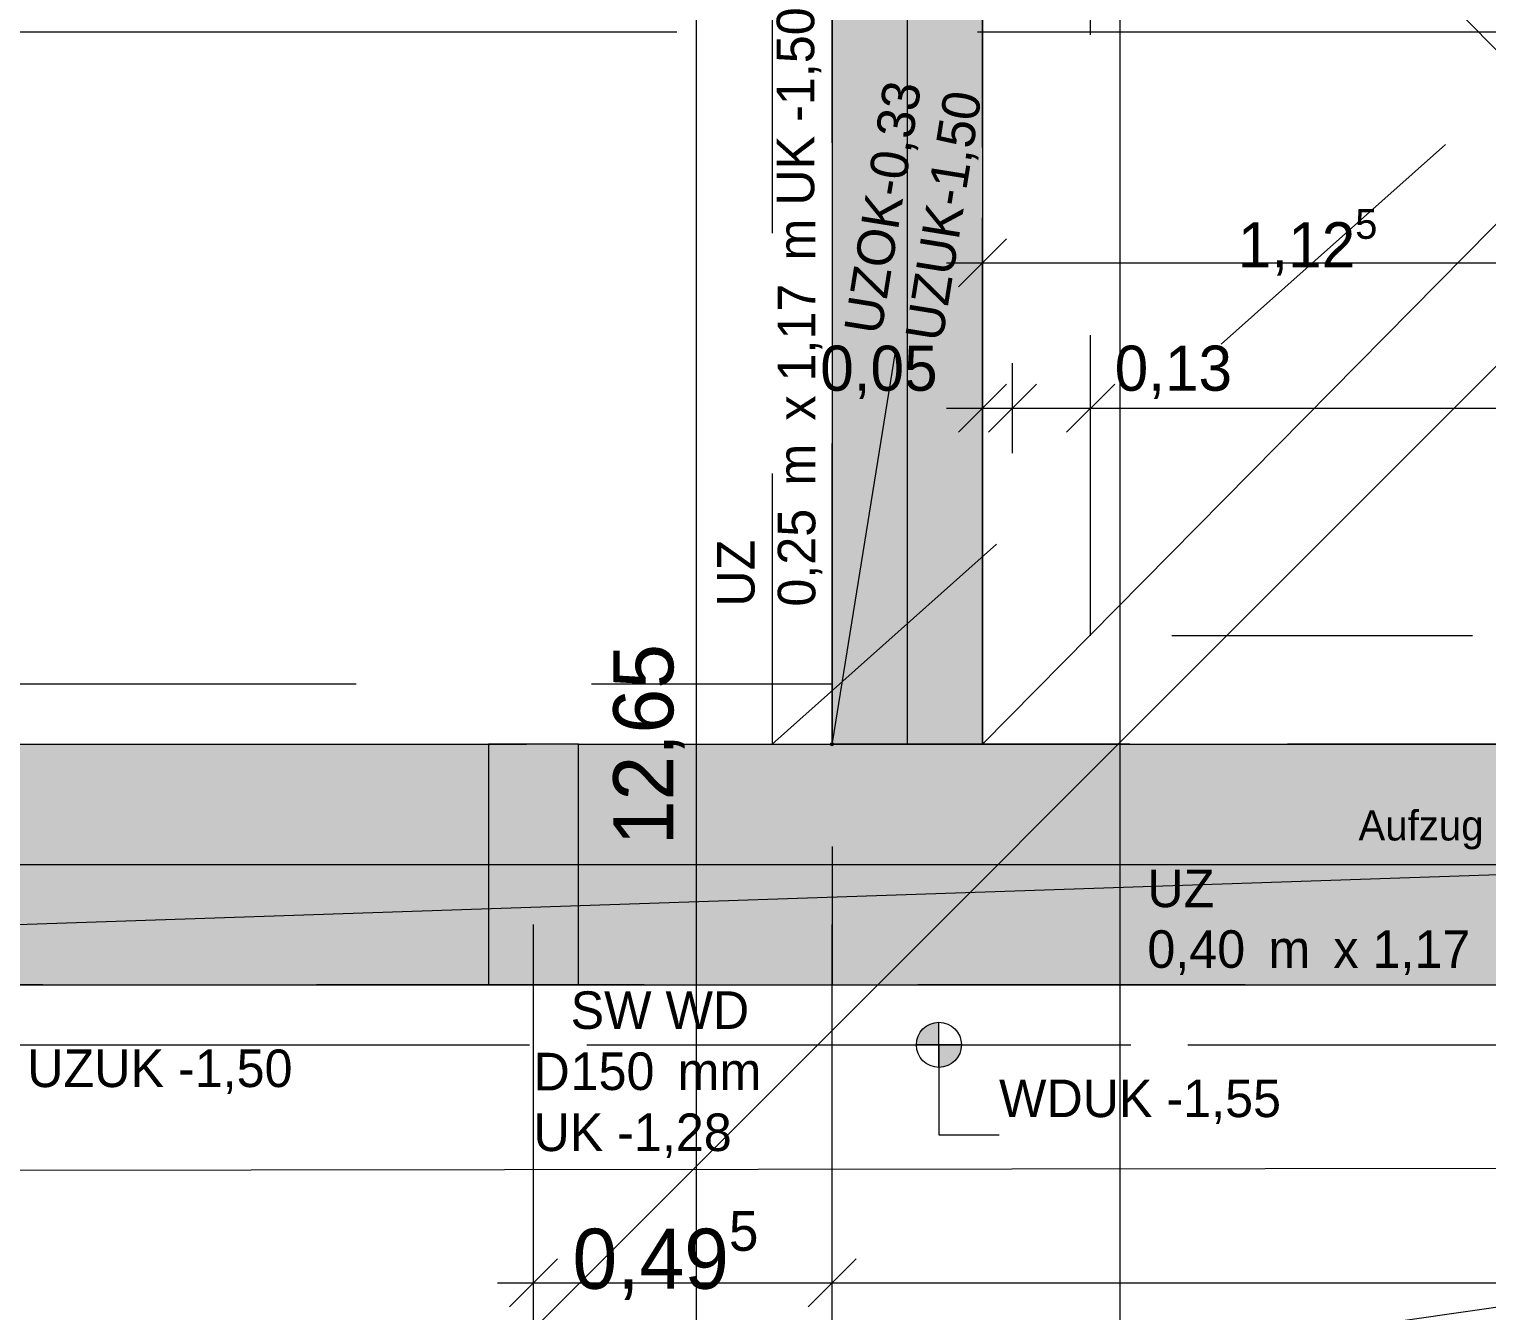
# Model space of a CAD drawing. Header units: metres. Extents: x -14 to 130, y -38 to 4.
# Drawn here: x 6.289 to 8.714, y -26.812 to -24.681 of the extents above; entities that cross this region are included whole.
import ezdxf

# ---------------------------------------------------------------- set-up
doc = ezdxf.new("R2010")
doc.units = ezdxf.units.M
doc.header["$MEASUREMENT"] = 0
for name, pattern in [('Strichliert_1_-1', [2, 1, -1]), ('Strichlinie eng', [0.002, 0.0015, -0.0005]), ('Untersicht', [0.001, 0.0005, -0.0005])]:
    doc.linetypes.add(name, pattern=pattern)
for name, color, linetype in [('-1._KG PP_3_210 Decke', 7, 'Continuous'), ('-1._KG PP_3_250 Träger Unterzug', 7, 'Continuous'), ('-1._KG PP_3_270 Deckendurchbruchsymbol', 7, 'Continuous'), ('-1._KG PP_3_430 Aufzug', 7, 'Continuous'), ('-1._KG PP_3_870 Dokumentation allgemein', 7, 'Continuous'), ('-1._KG PP_3_945 Einreichplan Beschriftung', 7, 'Continuous'), ('-1._KG PP_3_950 Polierplan Bemaßung', 7, 'Continuous'), ('-1._KG PP_3_Kataster Grenzpunkte_Grenzpunkt (GP) Hausecke_Kennzeichen', 7, 'Continuous'), ('-1._KG PP_3_Kataster Grenzpunkte_Grenzpunkt (GP) Hausecke_Punktnummer', 7, 'Continuous'), ('-1._KG PP_3_Kataster Grundstücke_Grundstück', 7, 'Continuous')]:
    doc.layers.add(name, color=color, linetype=linetype)
doc.styles.add('ERSTELLTER_STIL_5', font='')
doc.styles.get('ERSTELLTER_STIL_5').set_extended_font_data('Eurostile')
doc.linetypes.add('GAS', pattern='A,0,[1,415_260415_PP_VA_1_2 -1 KG1.Shx,S=0.186508,R=0,X=0,Y=0],-26.5,0', length=26.5)

msp = doc.modelspace()

# ---------------------------------------------------------------- hatches: boundary and pattern name
at = {"layer": '-1._KG PP_3_250 Träger Unterzug', "linetype": 'Continuous', "lineweight": 0, "true_color": 0x060c00}
for points in [[(7.875, -24.32), (7.625, -24.32), (7.625, -25.87), (7.875, -25.87)], [(11.035, -25.96), (10.635, -25.96), (10.635, -25.87), (3.305, -25.87), (3.305, -26.27), (15.1819, -26.27), (15.1819, -25.87), (11.035, -25.87)]]:
    msp.add_hatch(color=98, dxfattribs=at).paths.add_polyline_path(points)
at = {"layer": '-1._KG PP_3_Kataster Grenzpunkte_Grenzpunkt (GP) Hausecke_Kennzeichen', "linetype": 'Continuous', "lineweight": 13, "true_color": 0xff6400}
for points in [[(7.8026, -26.37), (7.8026, -26.3325), (7.7883, -26.3354), (7.7761, -26.3435), (7.768, -26.3556), (7.7651, -26.37)], [(7.8026, -26.37), (7.8026, -26.4075), (7.817, -26.4046), (7.8292, -26.3965), (7.8373, -26.3844), (7.8401, -26.37)]]:
    msp.add_hatch(color=30, dxfattribs=at).paths.add_polyline_path(points)

# ---------------------------------------------------------------- linework, layer by layer
at = {"layer": '-1._KG PP_3_210 Decke', "color": 7, "linetype": 'Untersicht', "lineweight": 13, "ltscale": 1000, "true_color": 0xf4f4f4, "flags": 128}
for points in [[(5.305, -21.495), (0.1844, -21.495), (0.1967, -31.38), (9.535, -31.38), (9.535, -30.88), (12.385, -30.88), (12.385, -29.98), (18.7258, -29.98), (18.7621, -21.495), (12.465, -21.495), (12.465, -24.32), (13.0067, -24.32), (13.2326, -25.87), (9.875, -25.87), (7.875, -25.87), (7.875, -23.92), (5.305, -23.92)], [(7.625, -26.27), (10.12, -26.27), (10.12, -23.92), (10.27, -23.92), (10.27, -23.45), (7.475, -23.45), (7.475, -24.32), (7.625, -24.32)]]:
    msp.add_lwpolyline(points, close=True, dxfattribs=at)
at = {"layer": '-1._KG PP_3_250 Träger Unterzug', "color": 76, "linetype": 'GAS', "lineweight": 13, "ltscale": 1000, "true_color": 0x3f7f02}
for p, q in [((7.75, -24.32), (7.75, -25.87)), ((3.305, -26.07), (15.1819, -26.07))]:
    msp.add_line(p, q, dxfattribs=at)
at = {"layer": '-1._KG PP_3_250 Träger Unterzug', "color": 76, "linetype": 'Continuous', "lineweight": 13, "ltscale": 1000, "true_color": 0x3f7f02, "flags": 128}
for points in [[(7.625, -24.32), (7.625, -25.87)], [(7.875, -24.32), (7.875, -25.87)], [(3.305, -25.87), (7.0532, -25.87)], [(7.2032, -25.87), (7.0532, -25.87)], [(7.2032, -25.87), (10.635, -25.87)], [(7.875, -25.87), (7.625, -25.87)], [(3.305, -26.27), (7.0532, -26.27)], [(7.0532, -26.27), (7.2032, -26.27)], [(7.2032, -26.27), (12.1032, -26.27)]]:
    msp.add_lwpolyline(points, dxfattribs=at)
at = {"layer": '-1._KG PP_3_250 Träger Unterzug', "color": 16, "linetype": 'Untersicht', "lineweight": 13, "ltscale": 1000, "true_color": 0x7e0000, "flags": 128}
for points in [[(7.0532, -25.87), (7.0532, -26.27)], [(7.2032, -26.27), (7.2032, -25.87)]]:
    msp.add_lwpolyline(points, dxfattribs=at)
at = {"layer": '-1._KG PP_3_270 Deckendurchbruchsymbol', "color": 7, "linetype": 'Strichlinie eng', "lineweight": 13, "ltscale": 1000}
for p, q in [((7.875, -25.87), (9.87, -23.85)), ((7.875, -23.85), (9.87, -25.87))]:
    msp.add_line(p, q, dxfattribs=at)
at = {"layer": '-1._KG PP_3_270 Deckendurchbruchsymbol', "color": 7, "linetype": 'Strichlinie eng', "lineweight": 13, "ltscale": 1000, "flags": 128}
msp.add_lwpolyline([(9.87, -25.87), (9.87, -23.85), (7.875, -23.85), (7.875, -25.87)], close=True, dxfattribs=at)
at = {"layer": '-1._KG PP_3_430 Aufzug', "color": 8, "linetype": 'Untersicht', "lineweight": 13, "ltscale": 1000, "flags": 128}
for points in [[(7.875, -24.01), (7.875, -25.82)], [(8.055, -25.69), (8.055, -24.01)], [(9.69, -25.69), (8.055, -25.69)], [(7.875, -25.87), (7.875, -25.82)], [(7.875, -25.87), (9.82, -25.87)]]:
    msp.add_lwpolyline(points, dxfattribs=at)
at = {"layer": '-1._KG PP_3_870 Dokumentation allgemein', "color": 140, "linetype": 'Strichlinie eng', "lineweight": 0, "ltscale": 1000, "true_color": 0x00b9ff, "flags": 128}
for points in [[(5.8669, -24.685), (11.8669, -24.685), (11.8669, -27.205), (5.8669, -27.205)], [(5.8669, -27.2175), (11.8058, -26.3637), (12.1644, -28.858), (6.2255, -29.7119)]]:
    msp.add_lwpolyline(points, close=True, dxfattribs=at)
at = {"layer": '-1._KG PP_3_Kataster Grenzpunkte_Grenzpunkt (GP) Hausecke_Kennzeichen', "color": 76, "linetype": 'Continuous', "lineweight": 13, "ltscale": 1000, "true_color": 0x3f7f02}
for p, q in [((8.1042, -34.025), (8.1042, 0)), ((7.875, -25.57), (7.875, -24.9946)), ((7.915, -25.0296), (7.835, -25.1096)), ((7.815, -25.0696), (7.875, -25.0696)), ((7.875, -25.0696), (9, -25.0696)), ((7.875, -25.57), (7.875, -25.2361)), ((7.925, -25.3861), (7.925, -25.2361)), ((8.055, -25.3861), (8.055, -25.2361)), ((7.915, -25.2711), (7.835, -25.3511)), ((7.965, -25.2711), (7.885, -25.3511)), ((8.095, -25.2711), (8.015, -25.3511)), ((7.815, -25.3111), (7.875, -25.3111)), ((7.875, -25.3111), (7.925, -25.3111)), ((7.925, -25.3111), (8.055, -25.3111)), ((8.055, -25.3111), (9.69, -25.3111)), ((7.1282, -26.841), (7.1282, -26.17)), ((7.625, -26.841), (7.625, -26.17)), ((4.504, -26.5807), (18.0689, -26.5638)), ((7.1682, -26.726), (7.0882, -26.806)), ((7.665, -26.726), (7.585, -26.806)), ((7.0682, -26.766), (7.1282, -26.766)), ((7.1282, -26.766), (7.625, -26.766)), ((7.625, -26.766), (12.1782, -26.766))]:
    msp.add_line(p, q, dxfattribs=at)
at = {"layer": '-1._KG PP_3_Kataster Grenzpunkte_Grenzpunkt (GP) Hausecke_Kennzeichen', "color": 6, "linetype": 'Continuous', "lineweight": 13, "ltscale": 1000, "true_color": 0xfb02fe}
msp.add_line((7.3995, -32.1629), (7.3995, -19.515), dxfattribs=at)
at = {"layer": '-1._KG PP_3_Kataster Grenzpunkte_Grenzpunkt (GP) Hausecke_Kennzeichen', "color": 30, "linetype": 'Untersicht', "lineweight": 13, "ltscale": 1000, "true_color": 0xff6400}
msp.add_line((7.525, -25.87), (10.355, -23.35), dxfattribs=at)
at = {"layer": '-1._KG PP_3_Kataster Grenzpunkte_Grenzpunkt (GP) Hausecke_Kennzeichen', "color": 7, "linetype": 'Strichliert_1_-1', "lineweight": 13, "ltscale": 1000}
for p, q in [((7.6254, -25.8675), (7.7302, -25.2177)), ((3.3075, -26.2699), (12.9919, -25.9435))]:
    msp.add_line(p, q, dxfattribs=at)
at = {"layer": '-1._KG PP_3_Kataster Grenzpunkte_Grenzpunkt (GP) Hausecke_Kennzeichen', "color": 30, "linetype": 'Continuous', "lineweight": 13, "ltscale": 1000, "true_color": 0xff6400}
for p, q in [((7.8026, -26.4075), (7.8026, -26.3325)), ((7.8401, -26.37), (7.7651, -26.37)), ((7.8026, -26.37), (7.8026, -26.52)), ((7.8026, -26.52), (7.9026, -26.52))]:
    msp.add_line(p, q, dxfattribs=at)
at = {"layer": '-1._KG PP_3_Kataster Grenzpunkte_Grenzpunkt (GP) Hausecke_Kennzeichen', "color": 7, "linetype": 'Continuous', "lineweight": 13, "ltscale": 1000}
msp.add_circle((7.625, -25.87), 0.0025, dxfattribs=at)
at = {"layer": '-1._KG PP_3_Kataster Grenzpunkte_Grenzpunkt (GP) Hausecke_Kennzeichen', "color": 30, "linetype": 'Continuous', "lineweight": 13, "ltscale": 1000, "true_color": 0xff6400}
msp.add_circle((7.8026, -26.37), 0.0375, dxfattribs=at)
at = {"layer": '-1._KG PP_3_Kataster Grenzpunkte_Grenzpunkt (GP) Hausecke_Punktnummer', "color": 8, "linetype": 'Continuous', "lineweight": 13, "ltscale": 1000, "true_color": 0x7e7f7f}
msp.add_line((9.1926, -24.7782), (0.8689, -33.1019), dxfattribs=at)
msp.add_line((9.1926, -24.7782), (0.8689, -33.1019), dxfattribs=at)
at = {"layer": '-1._KG PP_3_Kataster Grundstücke_Grundstück', "color": 30, "linetype": 'Untersicht', "lineweight": 13, "ltscale": 1000, "true_color": 0xff6400, "flags": 128}
for points in [[(10.205, -25.87), (10.205, -24.42), (10.37, -24.42), (10.37, -23.35), (7.375, -23.35), (7.375, -24.42), (7.525, -24.42), (7.525, -25.87)], [(7.525, -24.42), (7.525, -25.87)], [(7.625, -25.87), (7.625, -24.42)], [(3.2169, -26.37), (12.155, -26.37), (12.155, -25.77), (10.12, -25.77), (10.12, -25.87)], [(7.625, -25.87), (7.625, -25.77), (3.2169, -25.77), (3.2169, -26.37)], [(4.6169, -25.87), (7.525, -25.87)], [(7.525, -25.87), (7.625, -25.87)], [(7.525, -25.87), (7.625, -25.87)], [(10.12, -25.87), (7.625, -25.87)]]:
    msp.add_lwpolyline(points, dxfattribs=at)
for points in [[(4.5169, -25.87), (7.625, -25.87), (7.625, -25.77), (4.5169, -25.77)], [(4.5169, -27.205), (4.5169, -27.405), (4.5169, -29.58), (13.7734, -29.58), (13.6123, -28.4743), (13.5834, -28.2764), (13.2909, -26.27), (10.055, -26.27), (7.625, -26.27), (4.5169, -26.27)], [(15.3121, -26.27), (4.5169, -26.27), (4.5169, -26.37), (15.3266, -26.37)]]:
    msp.add_lwpolyline(points, close=True, dxfattribs=at)

# ---------------------------------------------------------------- texts
at = {"layer": '-1._KG PP_3_270 Deckendurchbruchsymbol', "color": 1, "linetype": 'Continuous', "lineweight": 0, "insert": (8.8725, -26.0452), "char_height": 0.05, "attachment_point": 8, "style": 'ERSTELLTER_STIL_5'}
msp.add_mtext('\\A1;{\\pqc;\\pt0;\\fEurostile|b0|i0|c0|p0;\\W1.000000;Aufzug 2 DD 1,99\\fEurostile|b0|i0|c0|p0;\\W1.000000;\\A1{\\H.66x;\\S5^  ;}\\fEurostile|b0|i0|c0|p0;\\W1.000000; /2,02\\fEurostile|b0|i0|c0|p0;\\W1.000000;\\A1{\\H.66x;\\S^  ;}\\fEurostile|b0|i0|c0|p0;\\W1.000000;\\fEurostile|b0|i0|c0|p0;\\W1.000000;\\A1{\\H.66x;\\S^  ;}}', dxfattribs=at)
at = {"layer": '-1._KG PP_3_945 Einreichplan Beschriftung', "color": 7, "linetype": 'Continuous', "lineweight": 13, "char_height": 0.0625, "attachment_point": 1, "rotation": 90, "style": 'ERSTELLTER_STIL_5'}
for s, insert in [('\\A1;{\\pql;\\pt0,1;\\fEurostile|b0|i0|c0|p0;\\W1.000000;0,25\\fEurostile|b0|i0|c0|p0;\\W1.000000;\\A1{\\H.66x;\\S^  ;}\\fEurostile|b0|i0|c0|p0;\\W1.000000; m\\fEurostile|b0|i0|c0|p0;\\W1.000000;\\A1{\\H.66x;\\S^  ;}\\fEurostile|b0|i0|c0|p0;\\W1.000000; x \\fEurostile|b0|i0|c0|p0;\\W1.000000;\\fEurostile|b0|i0|c0|p0;\\W1.000000;\\fEurostile|b0|i0|c0|p0;\\W1.000000;\\fEurostile|b0|i0|c0|p0;\\W1.000000;\\fEurostile|b0|i0|c0|p0;\\W1.000000;1,17\\fEurostile|b0|i0|c0|p0;\\W1.000000;\\A1{\\H.66x;\\S^  ;}\\fEurostile|b0|i0|c0|p0;\\W1.000000; m\\fEurostile|b0|i0|c0|p0;\\W1.000000;\\A1{\\H.66x;\\S^  ;}\\fEurostile|b0|i0|c0|p0;\\W1.000000;\\fEurostile|b0|i0|c0|p0;\\W1.000000;\\fEurostile|b0|i0|c0|p0;\\W1.000000;\\fEurostile|b0|i0|c0|p0;\\W1.000000;\\fEurostile|b0|i0|c0|p0;\\W1.000000;\\fEurostile|b0|i0|c0|p0;\\W1.000000;\\fEurostile|b0|i0|c0|p0;\\W1.000000;\\A1{\\H.66x;\\S^  ;}\\fEurostile|b0|i0|c0|p0;\\W1.000000;\\fEurostile|b0|i0|c0|p0;\\W1.000000;\\A1{\\H.66x;\\S^  ;}\\fEurostile|b0|i0|c0|p0;\\W1.000000;\\fEurostile|b0|i0|c0|p0;\\W1.000000;\\fEurostile|b0|i0|c0|p0;\\W1.000000;\\fEurostile|b0|i0|c0|p0;\\W1.000000;\\fEurostile|b0|i0|c0|p0;\\W1.000000;\\fEurostile|b0|i0|c0|p0;\\W1.000000;\\fEurostile|b0|i0|c0|p0;\\W1.000000;\\A1{\\H.66x;\\S^  ;}\\fEurostile|b0|i0|c0|p0;\\W1.000000;\\fEurostile|b0|i0|c0|p0;\\W1.000000;\\A1{\\H.66x;\\S^  ;}\\fEurostile|b0|i0|c0|p0;\\W1.000000;\\fEurostile|b0|i0|c0|p0;\\W1.000000;\\fEurostile|b0|i0|c0|p0;\\W1.000000;\\fEurostile|b0|i0|c0|p0;\\W1.000000;\\fEurostile|b0|i0|c0|p0;\\W1.000000;\\fEurostile|b0|i0|c0|p0;\\W1.000000;\\fEurostile|b0|i0|c0|p0;\\W1.000000;\\A1{\\H.66x;\\S^  ;}\\fEurostile|b0|i0|c0|p0;\\W1.000000;\\fEurostile|b0|i0|c0|p0;\\W1.000000;\\A1{\\H.66x;\\S^  ;}\\fEurostile|b0|i0|c0|p0;\\W1.000000;\\fEurostile|b0|i0|c0|p0;\\W1.000000;\\fEurostile|b0|i0|c0|p0;\\W1.000000;\\fEurostile|b0|i0|c0|p0;\\W1.000000;\\fEurostile|b0|i0|c0|p0;\\W1.000000;\\fEurostile|b0|i0|c0|p0;\\W1.000000;\\fEurostile|b0|i0|c0|p0;\\W1.000000;\\A1{\\H.66x;\\S^  ;}\\fEurostile|b0|i0|c0|p0;\\W1.000000;}', (7.5346, -25.6412)), ('\\A1;{\\pql;\\pt0,1;\\fEurostile|b0|i0|c0|p0;\\W1.000000;UZ\\fEurostile|b0|i0|c0|p0;\\W1.000000;\\A1{\\H.66x;\\S^  ;}\\fEurostile|b0|i0|c0|p0;\\W1.000000;\\fEurostile|b0|i0|c0|p0;\\W1.000000;\\A1{\\H.66x;\\S^  ;}\\fEurostile|b0|i0|c0|p0;\\W1.000000;\\fEurostile|b0|i0|c0|p0;\\W1.000000;\\fEurostile|b0|i0|c0|p0;\\W1.000000;\\fEurostile|b0|i0|c0|p0;\\W1.000000;\\fEurostile|b0|i0|c0|p0;\\W1.000000;\\fEurostile|b0|i0|c0|p0;\\W1.000000;\\fEurostile|b0|i0|c0|p0;\\W1.000000;\\A1{\\H.66x;\\S^  ;}\\fEurostile|b0|i0|c0|p0;\\W1.000000;\\fEurostile|b0|i0|c0|p0;\\W1.000000;\\A1{\\H.66x;\\S^  ;}\\fEurostile|b0|i0|c0|p0;\\W1.000000;\\fEurostile|b0|i0|c0|p0;\\W1.000000;\\fEurostile|b0|i0|c0|p0;\\W1.000000;\\fEurostile|b0|i0|c0|p0;\\W1.000000;\\fEurostile|b0|i0|c0|p0;\\W1.000000;\\fEurostile|b0|i0|c0|p0;\\W1.000000;\\fEurostile|b0|i0|c0|p0;\\W1.000000;\\A1{\\H.66x;\\S^  ;}\\fEurostile|b0|i0|c0|p0;\\W1.000000;\\fEurostile|b0|i0|c0|p0;\\W1.000000;\\A1{\\H.66x;\\S^  ;}\\fEurostile|b0|i0|c0|p0;\\W1.000000;\\fEurostile|b0|i0|c0|p0;\\W1.000000;\\fEurostile|b0|i0|c0|p0;\\W1.000000;\\fEurostile|b0|i0|c0|p0;\\W1.000000;\\fEurostile|b0|i0|c0|p0;\\W1.000000;\\fEurostile|b0|i0|c0|p0;\\W1.000000;\\fEurostile|b0|i0|c0|p0;\\W1.000000;\\A1{\\H.66x;\\S^  ;}\\fEurostile|b0|i0|c0|p0;\\W1.000000;\\fEurostile|b0|i0|c0|p0;\\W1.000000;\\A1{\\H.66x;\\S^  ;}\\fEurostile|b0|i0|c0|p0;\\W1.000000;\\fEurostile|b0|i0|c0|p0;\\W1.000000;\\fEurostile|b0|i0|c0|p0;\\W1.000000;\\fEurostile|b0|i0|c0|p0;\\W1.000000;\\fEurostile|b0|i0|c0|p0;\\W1.000000;\\fEurostile|b0|i0|c0|p0;\\W1.000000;\\fEurostile|b0|i0|c0|p0;\\W1.000000;\\A1{\\H.66x;\\S^  ;}\\fEurostile|b0|i0|c0|p0;\\W1.000000;\\fEurostile|b0|i0|c0|p0;\\W1.000000;\\A1{\\H.66x;\\S^  ;}\\fEurostile|b0|i0|c0|p0;\\W1.000000;\\fEurostile|b0|i0|c0|p0;\\W1.000000;\\fEurostile|b0|i0|c0|p0;\\W1.000000;\\fEurostile|b0|i0|c0|p0;\\W1.000000;\\fEurostile|b0|i0|c0|p0;\\W1.000000;\\fEurostile|b0|i0|c0|p0;\\W1.000000;\\fEurostile|b0|i0|c0|p0;\\W1.000000;\\A1{\\H.66x;\\S^  ;}\\fEurostile|b0|i0|c0|p0;\\W1.000000;}', (7.4336, -25.6412))]:
    msp.add_mtext(s, dxfattribs=dict(at, insert=insert))
at = {"layer": '-1._KG PP_3_945 Einreichplan Beschriftung', "color": 7, "linetype": 'Continuous', "lineweight": 13, "char_height": 0.0625, "attachment_point": 1, "style": 'ERSTELLTER_STIL_5'}
for s, insert in [('\\A1;{\\pql;\\pt0,1;\\fEurostile|b0|i0|c0|p0;\\W1.000000;UZ\\fEurostile|b0|i0|c0|p0;\\W1.000000;\\A1{\\H.66x;\\S^  ;}\\fEurostile|b0|i0|c0|p0;\\W1.000000;\\fEurostile|b0|i0|c0|p0;\\W1.000000;\\A1{\\H.66x;\\S^  ;}\\fEurostile|b0|i0|c0|p0;\\W1.000000;\\fEurostile|b0|i0|c0|p0;\\W1.000000;\\fEurostile|b0|i0|c0|p0;\\W1.000000;\\fEurostile|b0|i0|c0|p0;\\W1.000000;\\fEurostile|b0|i0|c0|p0;\\W1.000000;\\fEurostile|b0|i0|c0|p0;\\W1.000000;\\fEurostile|b0|i0|c0|p0;\\W1.000000;\\A1{\\H.66x;\\S^  ;}\\fEurostile|b0|i0|c0|p0;\\W1.000000;\\fEurostile|b0|i0|c0|p0;\\W1.000000;\\A1{\\H.66x;\\S^  ;}\\fEurostile|b0|i0|c0|p0;\\W1.000000;\\fEurostile|b0|i0|c0|p0;\\W1.000000;\\fEurostile|b0|i0|c0|p0;\\W1.000000;\\fEurostile|b0|i0|c0|p0;\\W1.000000;\\fEurostile|b0|i0|c0|p0;\\W1.000000;\\fEurostile|b0|i0|c0|p0;\\W1.000000;\\fEurostile|b0|i0|c0|p0;\\W1.000000;\\A1{\\H.66x;\\S^  ;}\\fEurostile|b0|i0|c0|p0;\\W1.000000;\\fEurostile|b0|i0|c0|p0;\\W1.000000;\\A1{\\H.66x;\\S^  ;}\\fEurostile|b0|i0|c0|p0;\\W1.000000;\\fEurostile|b0|i0|c0|p0;\\W1.000000;\\fEurostile|b0|i0|c0|p0;\\W1.000000;\\fEurostile|b0|i0|c0|p0;\\W1.000000;\\fEurostile|b0|i0|c0|p0;\\W1.000000;\\fEurostile|b0|i0|c0|p0;\\W1.000000;\\fEurostile|b0|i0|c0|p0;\\W1.000000;\\A1{\\H.66x;\\S^  ;}\\fEurostile|b0|i0|c0|p0;\\W1.000000;\\fEurostile|b0|i0|c0|p0;\\W1.000000;\\A1{\\H.66x;\\S^  ;}\\fEurostile|b0|i0|c0|p0;\\W1.000000;\\fEurostile|b0|i0|c0|p0;\\W1.000000;\\fEurostile|b0|i0|c0|p0;\\W1.000000;\\fEurostile|b0|i0|c0|p0;\\W1.000000;\\fEurostile|b0|i0|c0|p0;\\W1.000000;\\fEurostile|b0|i0|c0|p0;\\W1.000000;\\fEurostile|b0|i0|c0|p0;\\W1.000000;\\A1{\\H.66x;\\S^  ;}\\fEurostile|b0|i0|c0|p0;\\W1.000000;\\fEurostile|b0|i0|c0|p0;\\W1.000000;\\A1{\\H.66x;\\S^  ;}\\fEurostile|b0|i0|c0|p0;\\W1.000000;\\fEurostile|b0|i0|c0|p0;\\W1.000000;\\fEurostile|b0|i0|c0|p0;\\W1.000000;\\fEurostile|b0|i0|c0|p0;\\W1.000000;\\fEurostile|b0|i0|c0|p0;\\W1.000000;\\fEurostile|b0|i0|c0|p0;\\W1.000000;\\fEurostile|b0|i0|c0|p0;\\W1.000000;\\A1{\\H.66x;\\S^  ;}\\fEurostile|b0|i0|c0|p0;\\W1.000000;}', (8.1494, -26.0786)), ('\\A1;{\\pql;\\pt0,1;\\fEurostile|b0|i0|c0|p0;\\W1.000000;0,40\\fEurostile|b0|i0|c0|p0;\\W1.000000;\\A1{\\H.66x;\\S^  ;}\\fEurostile|b0|i0|c0|p0;\\W1.000000; m\\fEurostile|b0|i0|c0|p0;\\W1.000000;\\A1{\\H.66x;\\S^  ;}\\fEurostile|b0|i0|c0|p0;\\W1.000000; x \\fEurostile|b0|i0|c0|p0;\\W1.000000;\\fEurostile|b0|i0|c0|p0;\\W1.000000;\\fEurostile|b0|i0|c0|p0;\\W1.000000;\\fEurostile|b0|i0|c0|p0;\\W1.000000;\\fEurostile|b0|i0|c0|p0;\\W1.000000;1,17\\fEurostile|b0|i0|c0|p0;\\W1.000000;\\A1{\\H.66x;\\S^  ;}\\fEurostile|b0|i0|c0|p0;\\W1.000000; m\\fEurostile|b0|i0|c0|p0;\\W1.000000;\\A1{\\H.66x;\\S^  ;}\\fEurostile|b0|i0|c0|p0;\\W1.000000;\\fEurostile|b0|i0|c0|p0;\\W1.000000;\\fEurostile|b0|i0|c0|p0;\\W1.000000;\\fEurostile|b0|i0|c0|p0;\\W1.000000;\\fEurostile|b0|i0|c0|p0;\\W1.000000;\\fEurostile|b0|i0|c0|p0;\\W1.000000;\\fEurostile|b0|i0|c0|p0;\\W1.000000;\\A1{\\H.66x;\\S^  ;}\\fEurostile|b0|i0|c0|p0;\\W1.000000;\\fEurostile|b0|i0|c0|p0;\\W1.000000;\\A1{\\H.66x;\\S^  ;}\\fEurostile|b0|i0|c0|p0;\\W1.000000;\\fEurostile|b0|i0|c0|p0;\\W1.000000;\\fEurostile|b0|i0|c0|p0;\\W1.000000;\\fEurostile|b0|i0|c0|p0;\\W1.000000;\\fEurostile|b0|i0|c0|p0;\\W1.000000;\\fEurostile|b0|i0|c0|p0;\\W1.000000;\\fEurostile|b0|i0|c0|p0;\\W1.000000;\\A1{\\H.66x;\\S^  ;}\\fEurostile|b0|i0|c0|p0;\\W1.000000;\\fEurostile|b0|i0|c0|p0;\\W1.000000;\\A1{\\H.66x;\\S^  ;}\\fEurostile|b0|i0|c0|p0;\\W1.000000;\\fEurostile|b0|i0|c0|p0;\\W1.000000;\\fEurostile|b0|i0|c0|p0;\\W1.000000;\\fEurostile|b0|i0|c0|p0;\\W1.000000;\\fEurostile|b0|i0|c0|p0;\\W1.000000;\\fEurostile|b0|i0|c0|p0;\\W1.000000;\\fEurostile|b0|i0|c0|p0;\\W1.000000;\\A1{\\H.66x;\\S^  ;}\\fEurostile|b0|i0|c0|p0;\\W1.000000;\\fEurostile|b0|i0|c0|p0;\\W1.000000;\\A1{\\H.66x;\\S^  ;}\\fEurostile|b0|i0|c0|p0;\\W1.000000;\\fEurostile|b0|i0|c0|p0;\\W1.000000;\\fEurostile|b0|i0|c0|p0;\\W1.000000;\\fEurostile|b0|i0|c0|p0;\\W1.000000;\\fEurostile|b0|i0|c0|p0;\\W1.000000;\\fEurostile|b0|i0|c0|p0;\\W1.000000;\\fEurostile|b0|i0|c0|p0;\\W1.000000;\\A1{\\H.66x;\\S^  ;}\\fEurostile|b0|i0|c0|p0;\\W1.000000;}', (8.1494, -26.1795))]:
    msp.add_mtext(s, dxfattribs=dict(at, insert=insert))
at = {"layer": '-1._KG PP_3_950 Polierplan Bemaßung', "color": 76, "linetype": 'Continuous', "lineweight": 13, "true_color": 0x3f7f02, "char_height": 0.075, "width": 0.22978, "attachment_point": 7, "style": 'ERSTELLTER_STIL_5'}
for s, insert in [('\\A1;{\\pql;\\fEurostile|b0|i0|c0|p0;\\W1.000000;0,05}', (7.6052, -25.2961)), ('\\A1;{\\pql;\\fEurostile|b0|i0|c0|p0;\\W1.000000;0,13}', (8.095, -25.2961))]:
    msp.add_mtext(s, dxfattribs=dict(at, insert=insert))
at = {"layer": '-1._KG PP_3_950 Polierplan Bemaßung', "color": 6, "linetype": 'Continuous', "lineweight": 13, "true_color": 0xfb02fe, "insert": (7.3795, -26.0381), "char_height": 0.1, "width": 0.398365, "attachment_point": 7, "rotation": 90, "style": 'ERSTELLTER_STIL_5'}
msp.add_mtext('\\A1;{\\pql;\\fEurostile|b0|i0|c0|p0;\\W1.000000;12,65}', dxfattribs=at)
at = {"layer": '-1._KG PP_3_Kataster Grenzpunkte_Grenzpunkt (GP) Hausecke_Kennzeichen', "color": 7, "linetype": 'Continuous', "lineweight": 13, "char_height": 0.0625, "style": 'ERSTELLTER_STIL_5'}
for s, insert, attachment_point, rotation in [('\\A1;{\\pql;\\fEurostile|b0|i0|c0|p0;\\W1.000000;UK \\fEurostile|b0|i0|c0|p0;\\W1.000000;-1,50}', (7.6069, -24.9743), 7, 90), ('\\A1;{\\pql;\\pt0,1;\\fEurostile|b0|i0|c0|p0;\\W1.000000;-0,33\\fEurostile|b0|i0|c0|p0;\\W1.000000;\\A1{\\H.66x;\\S^  ;}\\fEurostile|b0|i0|c0|p0;\\W1.000000;\\fEurostile|b0|i0|c0|p0;\\W1.000000;\\A1{\\H.66x;\\S^  ;}\\fEurostile|b0|i0|c0|p0;\\W1.000000;\\fEurostile|b0|i0|c0|p0;\\W1.000000;\\fEurostile|b0|i0|c0|p0;\\W1.000000;\\fEurostile|b0|i0|c0|p0;\\W1.000000;\\fEurostile|b0|i0|c0|p0;\\W1.000000;\\fEurostile|b0|i0|c0|p0;\\W1.000000;\\fEurostile|b0|i0|c0|p0;\\W1.000000;\\A1{\\H.66x;\\S^  ;}\\fEurostile|b0|i0|c0|p0;\\W1.000000;\\fEurostile|b0|i0|c0|p0;\\W1.000000;\\A1{\\H.66x;\\S^  ;}\\fEurostile|b0|i0|c0|p0;\\W1.000000;\\fEurostile|b0|i0|c0|p0;\\W1.000000;\\fEurostile|b0|i0|c0|p0;\\W1.000000;\\fEurostile|b0|i0|c0|p0;\\W1.000000;\\fEurostile|b0|i0|c0|p0;\\W1.000000;\\fEurostile|b0|i0|c0|p0;\\W1.000000;\\fEurostile|b0|i0|c0|p0;\\W1.000000;\\A1{\\H.66x;\\S^  ;}\\fEurostile|b0|i0|c0|p0;\\W1.000000;\\fEurostile|b0|i0|c0|p0;\\W1.000000;\\A1{\\H.66x;\\S^  ;}\\fEurostile|b0|i0|c0|p0;\\W1.000000;\\fEurostile|b0|i0|c0|p0;\\W1.000000;\\fEurostile|b0|i0|c0|p0;\\W1.000000;\\fEurostile|b0|i0|c0|p0;\\W1.000000;\\fEurostile|b0|i0|c0|p0;\\W1.000000;\\fEurostile|b0|i0|c0|p0;\\W1.000000;\\fEurostile|b0|i0|c0|p0;\\W1.000000;\\A1{\\H.66x;\\S^  ;}\\fEurostile|b0|i0|c0|p0;\\W1.000000;\\fEurostile|b0|i0|c0|p0;\\W1.000000;\\fEurostile|b0|i0|c0|p0;\\W1.000000;\\fEurostile|b0|i0|c0|p0;\\W1.000000;\\fEurostile|b0|i0|c0|p0;\\W1.000000;\\fEurostile|b0|i0|c0|p0;\\W1.000000;\\fEurostile|b0|i0|c0|p0;\\W1.000000;\\fEurostile|b0|i0|c0|p0;\\W1.000000;\\fEurostile|b0|i0|c0|p0;\\W1.000000;\\fEurostile|b0|i0|c0|p0;\\W1.000000;\\fEurostile|b0|i0|c0|p0;\\W1.000000;\\fEurostile|b0|i0|c0|p0;\\W1.000000;\\fEurostile|b0|i0|c0|p0;\\W1.000000;\\fEurostile|b0|i0|c0|p0;\\W1.000000;\\fEurostile|b0|i0|c0|p0;\\W1.000000;\\fEurostile|b0|i0|c0|p0;\\W1.000000;\\fEurostile|b0|i0|c0|p0;\\W1.000000;\\fEurostile|b0|i0|c0|p0;\\W1.000000;\\fEurostile|b0|i0|c0|p0;\\W1.000000;}', (7.6815, -24.9517), 1, 80.84), ('\\A1;{\\pql;\\pt0,1;\\fEurostile|b0|i0|c0|p0;\\W1.000000;-1,50\\fEurostile|b0|i0|c0|p0;\\W1.000000;\\A1{\\H.66x;\\S^  ;}\\fEurostile|b0|i0|c0|p0;\\W1.000000;\\fEurostile|b0|i0|c0|p0;\\W1.000000;\\A1{\\H.66x;\\S^  ;}\\fEurostile|b0|i0|c0|p0;\\W1.000000;\\fEurostile|b0|i0|c0|p0;\\W1.000000;\\fEurostile|b0|i0|c0|p0;\\W1.000000;\\fEurostile|b0|i0|c0|p0;\\W1.000000;\\fEurostile|b0|i0|c0|p0;\\W1.000000;\\fEurostile|b0|i0|c0|p0;\\W1.000000;\\fEurostile|b0|i0|c0|p0;\\W1.000000;\\A1{\\H.66x;\\S^  ;}\\fEurostile|b0|i0|c0|p0;\\W1.000000;\\fEurostile|b0|i0|c0|p0;\\W1.000000;\\A1{\\H.66x;\\S^  ;}\\fEurostile|b0|i0|c0|p0;\\W1.000000;\\fEurostile|b0|i0|c0|p0;\\W1.000000;\\fEurostile|b0|i0|c0|p0;\\W1.000000;\\fEurostile|b0|i0|c0|p0;\\W1.000000;\\fEurostile|b0|i0|c0|p0;\\W1.000000;\\fEurostile|b0|i0|c0|p0;\\W1.000000;\\fEurostile|b0|i0|c0|p0;\\W1.000000;\\A1{\\H.66x;\\S^  ;}\\fEurostile|b0|i0|c0|p0;\\W1.000000;\\fEurostile|b0|i0|c0|p0;\\W1.000000;\\A1{\\H.66x;\\S^  ;}\\fEurostile|b0|i0|c0|p0;\\W1.000000;\\fEurostile|b0|i0|c0|p0;\\W1.000000;\\fEurostile|b0|i0|c0|p0;\\W1.000000;\\fEurostile|b0|i0|c0|p0;\\W1.000000;\\fEurostile|b0|i0|c0|p0;\\W1.000000;\\fEurostile|b0|i0|c0|p0;\\W1.000000;\\fEurostile|b0|i0|c0|p0;\\W1.000000;\\A1{\\H.66x;\\S^  ;}\\fEurostile|b0|i0|c0|p0;\\W1.000000;\\fEurostile|b0|i0|c0|p0;\\W1.000000;\\fEurostile|b0|i0|c0|p0;\\W1.000000;\\fEurostile|b0|i0|c0|p0;\\W1.000000;\\fEurostile|b0|i0|c0|p0;\\W1.000000;\\fEurostile|b0|i0|c0|p0;\\W1.000000;\\fEurostile|b0|i0|c0|p0;\\W1.000000;\\fEurostile|b0|i0|c0|p0;\\W1.000000;\\fEurostile|b0|i0|c0|p0;\\W1.000000;\\fEurostile|b0|i0|c0|p0;\\W1.000000;\\fEurostile|b0|i0|c0|p0;\\W1.000000;\\fEurostile|b0|i0|c0|p0;\\W1.000000;\\fEurostile|b0|i0|c0|p0;\\W1.000000;\\fEurostile|b0|i0|c0|p0;\\W1.000000;\\fEurostile|b0|i0|c0|p0;\\W1.000000;\\fEurostile|b0|i0|c0|p0;\\W1.000000;\\fEurostile|b0|i0|c0|p0;\\W1.000000;\\fEurostile|b0|i0|c0|p0;\\W1.000000;\\fEurostile|b0|i0|c0|p0;\\W1.000000;}', (7.7818, -24.9679), 1, 80.84), ('\\A1;{\\pqr;\\pt0,1;\\fEurostile|b0|i0|c0|p0;\\W1.000000; UZOK}', (7.6815, -24.9517), 3, 80.84), ('\\A1;{\\pqr;\\pt0,1;\\fEurostile|b0|i0|c0|p0;\\W1.000000;UZUK}', (7.7824, -24.968), 3, 80.84)]:
    msp.add_mtext(s, dxfattribs=dict(at, insert=insert, attachment_point=attachment_point, rotation=rotation))
at = {"layer": '-1._KG PP_3_Kataster Grenzpunkte_Grenzpunkt (GP) Hausecke_Kennzeichen', "color": 76, "linetype": 'Continuous', "lineweight": 13, "true_color": 0x3f7f02, "attachment_point": 7, "style": 'ERSTELLTER_STIL_5'}
for s, insert, char_height in [('\\A1;{\\pql;\\fEurostile|b0|i0|c0|p0;\\W1.000000;1,12\\fEurostile|b0|i0|c0|p0;\\W1.000000;\\A1{\\H.66x;\\S5^  ;}}', (8.2999, -25.0988), 0.075), ('\\A1;{\\pql;\\fEurostile|b0|i0|c0|p0;\\W1.000000;0,49\\fEurostile|b0|i0|c0|p0;\\W1.000000;\\A1{\\H.66x;\\S5^  ;}}', (7.1931, -26.805), 0.1)]:
    msp.add_mtext(s, dxfattribs=dict(at, insert=insert, char_height=char_height))
at = {"layer": '-1._KG PP_3_Kataster Grenzpunkte_Grenzpunkt (GP) Hausecke_Kennzeichen', "color": 7, "linetype": 'Continuous', "lineweight": 13, "char_height": 0.0625, "style": 'ERSTELLTER_STIL_5'}
for s, insert, attachment_point in [('\\A1;{\\pql;\\pt0,1;\\fEurostile|b0|i0|c0|p0;\\W1.000000;}', (7.1282, -26.27), 1), ('\\A1;{\\pql;\\pt0,1;\\fEurostile|b0|i0|c0|p0;\\W1.000000;SW WD\\fEurostile|b0|i0|c0|p0;\\W1.000000;\\A1{\\H.66x;\\S^  ;}\\fEurostile|b0|i0|c0|p0;\\W1.000000;\\fEurostile|b0|i0|c0|p0;\\W1.000000;\\A1{\\H.66x;\\S^  ;}\\fEurostile|b0|i0|c0|p0;\\W1.000000;\\fEurostile|b0|i0|c0|p0;\\W1.000000;\\fEurostile|b0|i0|c0|p0;\\W1.000000;\\fEurostile|b0|i0|c0|p0;\\W1.000000;\\fEurostile|b0|i0|c0|p0;\\W1.000000;\\fEurostile|b0|i0|c0|p0;\\W1.000000;\\fEurostile|b0|i0|c0|p0;\\W1.000000;\\A1{\\H.66x;\\S^  ;}\\fEurostile|b0|i0|c0|p0;\\W1.000000;\\fEurostile|b0|i0|c0|p0;\\W1.000000;\\A1{\\H.66x;\\S^  ;}\\fEurostile|b0|i0|c0|p0;\\W1.000000;\\fEurostile|b0|i0|c0|p0;\\W1.000000;\\fEurostile|b0|i0|c0|p0;\\W1.000000;\\fEurostile|b0|i0|c0|p0;\\W1.000000;\\fEurostile|b0|i0|c0|p0;\\W1.000000;\\fEurostile|b0|i0|c0|p0;\\W1.000000;\\fEurostile|b0|i0|c0|p0;\\W1.000000;\\A1{\\H.66x;\\S^  ;}\\fEurostile|b0|i0|c0|p0;\\W1.000000;\\fEurostile|b0|i0|c0|p0;\\W1.000000;\\A1{\\H.66x;\\S^  ;}\\fEurostile|b0|i0|c0|p0;\\W1.000000;\\fEurostile|b0|i0|c0|p0;\\W1.000000;\\fEurostile|b0|i0|c0|p0;\\W1.000000;\\fEurostile|b0|i0|c0|p0;\\W1.000000;\\fEurostile|b0|i0|c0|p0;\\W1.000000;\\fEurostile|b0|i0|c0|p0;\\W1.000000;\\fEurostile|b0|i0|c0|p0;\\W1.000000;\\A1{\\H.66x;\\S^  ;}\\fEurostile|b0|i0|c0|p0;\\W1.000000;\\fEurostile|b0|i0|c0|p0;\\W1.000000;\\A1{\\H.66x;\\S^  ;}\\fEurostile|b0|i0|c0|p0;\\W1.000000;\\fEurostile|b0|i0|c0|p0;\\W1.000000;\\fEurostile|b0|i0|c0|p0;\\W1.000000;\\fEurostile|b0|i0|c0|p0;\\W1.000000;\\fEurostile|b0|i0|c0|p0;\\W1.000000;\\fEurostile|b0|i0|c0|p0;\\W1.000000;\\fEurostile|b0|i0|c0|p0;\\W1.000000;\\A1{\\H.66x;\\S^  ;}\\fEurostile|b0|i0|c0|p0;\\W1.000000;\\fEurostile|b0|i0|c0|p0;\\W1.000000;\\A1{\\H.66x;\\S^  ;}\\fEurostile|b0|i0|c0|p0;\\W1.000000;\\fEurostile|b0|i0|c0|p0;\\W1.000000;\\fEurostile|b0|i0|c0|p0;\\W1.000000;\\fEurostile|b0|i0|c0|p0;\\W1.000000;\\fEurostile|b0|i0|c0|p0;\\W1.000000;\\fEurostile|b0|i0|c0|p0;\\W1.000000;\\fEurostile|b0|i0|c0|p0;\\W1.000000;\\A1{\\H.66x;\\S^  ;}\\fEurostile|b0|i0|c0|p0;\\W1.000000;}', (7.19, -26.2811), 1), ('\\A1;{\\pql;\\fEurostile|b0|i0|c0|p0;\\W1.000000;UZ\\fEurostile|b0|i0|c0|p0;\\W1.000000;UK \\fEurostile|b0|i0|c0|p0;\\W1.000000;-1,50}', (6.2862, -26.4519), 7), ('\\A1;{\\pql;\\pt0,1;\\fEurostile|b0|i0|c0|p0;\\W1.000000;D}', (7.1282, -26.3833), 1), ('\\A1;{\\pql;\\pt0,1;\\fEurostile|b0|i0|c0|p0;\\W1.000000;150\\fEurostile|b0|i0|c0|p0;\\W1.000000;\\A1{\\H.66x;\\S^  ;}\\fEurostile|b0|i0|c0|p0;\\W1.000000; mm\\fEurostile|b0|i0|c0|p0;\\W1.000000;\\A1{\\H.66x;\\S^  ;}\\fEurostile|b0|i0|c0|p0;\\W1.000000;\\fEurostile|b0|i0|c0|p0;\\W1.000000;\\fEurostile|b0|i0|c0|p0;\\W1.000000;\\fEurostile|b0|i0|c0|p0;\\W1.000000;\\fEurostile|b0|i0|c0|p0;\\W1.000000;\\fEurostile|b0|i0|c0|p0;\\W1.000000;\\fEurostile|b0|i0|c0|p0;\\W1.000000;\\A1{\\H.66x;\\S^  ;}\\fEurostile|b0|i0|c0|p0;\\W1.000000;\\fEurostile|b0|i0|c0|p0;\\W1.000000;\\A1{\\H.66x;\\S^  ;}\\fEurostile|b0|i0|c0|p0;\\W1.000000;\\fEurostile|b0|i0|c0|p0;\\W1.000000;\\fEurostile|b0|i0|c0|p0;\\W1.000000;\\fEurostile|b0|i0|c0|p0;\\W1.000000;\\fEurostile|b0|i0|c0|p0;\\W1.000000;\\fEurostile|b0|i0|c0|p0;\\W1.000000;\\fEurostile|b0|i0|c0|p0;\\W1.000000;\\A1{\\H.66x;\\S^  ;}\\fEurostile|b0|i0|c0|p0;\\W1.000000;\\fEurostile|b0|i0|c0|p0;\\W1.000000;\\A1{\\H.66x;\\S^  ;}\\fEurostile|b0|i0|c0|p0;\\W1.000000;\\fEurostile|b0|i0|c0|p0;\\W1.000000;\\fEurostile|b0|i0|c0|p0;\\W1.000000;\\fEurostile|b0|i0|c0|p0;\\W1.000000;\\fEurostile|b0|i0|c0|p0;\\W1.000000;\\fEurostile|b0|i0|c0|p0;\\W1.000000;\\fEurostile|b0|i0|c0|p0;\\W1.000000;\\A1{\\H.66x;\\S^  ;}\\fEurostile|b0|i0|c0|p0;\\W1.000000;\\fEurostile|b0|i0|c0|p0;\\W1.000000;\\A1{\\H.66x;\\S^  ;}\\fEurostile|b0|i0|c0|p0;\\W1.000000;\\fEurostile|b0|i0|c0|p0;\\W1.000000;\\fEurostile|b0|i0|c0|p0;\\W1.000000;\\fEurostile|b0|i0|c0|p0;\\W1.000000;\\fEurostile|b0|i0|c0|p0;\\W1.000000;\\fEurostile|b0|i0|c0|p0;\\W1.000000;\\fEurostile|b0|i0|c0|p0;\\W1.000000;\\A1{\\H.66x;\\S^  ;}\\fEurostile|b0|i0|c0|p0;\\W1.000000;\\fEurostile|b0|i0|c0|p0;\\W1.000000;\\A1{\\H.66x;\\S^  ;}\\fEurostile|b0|i0|c0|p0;\\W1.000000;\\fEurostile|b0|i0|c0|p0;\\W1.000000;\\fEurostile|b0|i0|c0|p0;\\W1.000000;\\fEurostile|b0|i0|c0|p0;\\W1.000000;\\fEurostile|b0|i0|c0|p0;\\W1.000000;\\fEurostile|b0|i0|c0|p0;\\W1.000000;\\fEurostile|b0|i0|c0|p0;\\W1.000000;\\A1{\\H.66x;\\S^  ;}\\fEurostile|b0|i0|c0|p0;\\W1.000000;}', (7.19, -26.3827), 1), ('\\A1;{\\pql;\\fEurostile|b0|i0|c0|p0;\\W1.000000;UK \\fEurostile|b0|i0|c0|p0;\\W1.000000;-1,28}', (7.1282, -26.4842), 1)]:
    msp.add_mtext(s, dxfattribs=dict(at, insert=insert, attachment_point=attachment_point))
at = {"layer": '-1._KG PP_3_Kataster Grenzpunkte_Grenzpunkt (GP) Hausecke_Kennzeichen', "color": 30, "linetype": 'Continuous', "lineweight": 13, "true_color": 0xff6400, "insert": (7.9026, -26.5019), "char_height": 0.0625, "attachment_point": 7, "style": 'ERSTELLTER_STIL_5'}
msp.add_mtext('\\A1;{\\pql;\\fEurostile|b0|i0|c0|p0;\\W1.000000;WD\\fEurostile|b0|i0|c0|p0;\\W1.000000;UK \\fEurostile|b0|i0|c0|p0;\\W1.000000;-1,55}', dxfattribs=at)

doc.saveas('drawing.dxf')
